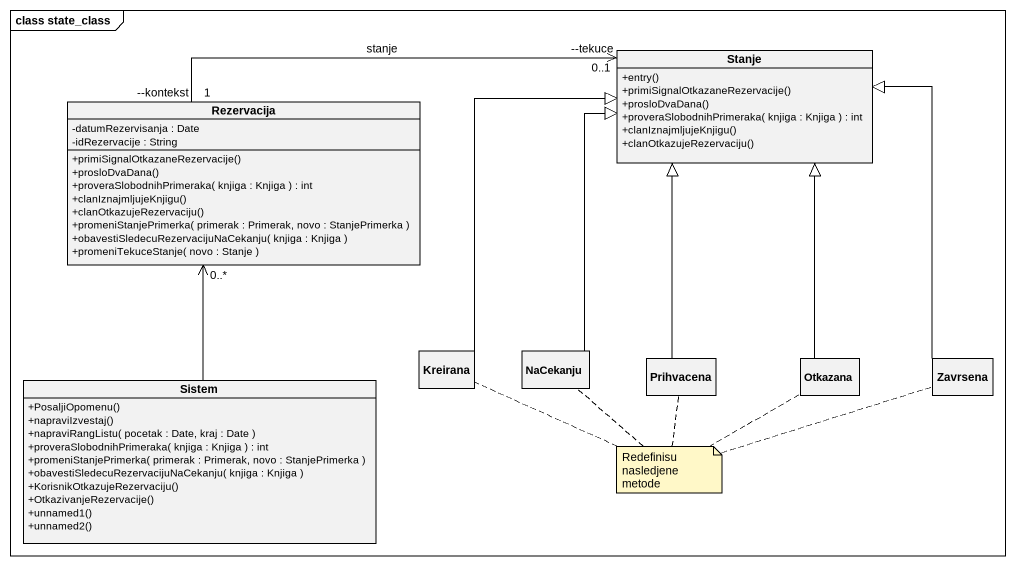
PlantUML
@startuml
mainframe class state_class
hide circle
hide empty members
skinparam classAttributeIconSize 0
class Stanje {
  +entry()
  +primiSignalOtkazaneRezervacije()
  +prosloDvaDana()
  +proveraSlobodnihPrimeraka( knjiga : Knjiga ) : int
  +clanIznajmljujeKnjigu()
  +clanOtkazujeRezervaciju()
}
class Rezervacija {
  -datumRezervisanja : Date
  -idRezervacije : String
  +primiSignalOtkazaneRezervacije()
  +prosloDvaDana()
  +proveraSlobodnihPrimeraka( knjiga : Knjiga ) : int
  +clanIznajmljujeKnjigu()
  +clanOtkazujeRezervaciju()
  +promeniStanjePrimerka( primerak : Primerak, novo : StanjePrimerka )
  +obavestiSledecuRezervacijuNaCekanju( knjiga : Knjiga )
  +promeniTekuceStanje( novo : Stanje )
}
class Kreirana
class NaCekanju
class Sistem {
  +PosaljiOpomenu()
  +napraviIzvestaj()
  +napraviRangListu( pocetak : Date, kraj : Date )
  +proveraSlobodnihPrimeraka( knjiga : Knjiga ) : int
  +promeniStanjePrimerka( primerak : Primerak, novo : StanjePrimerka )
  +obavestiSledecuRezervacijuNaCekanju( knjiga : Knjiga )
  +KorisnikOtkazujeRezervaciju()
  +OtkazivanjeRezervacije()
  +unnamed1()
  +unnamed2()
}
class Prihvacena
class Otkazana
class Zavrsena
Rezervacija "1\n--kontekst" -right-> "0..1\n--tekuce" Stanje : stanje
Kreirana -up-|> Stanje
NaCekanju -up-|> Stanje
Sistem -up-> "0..*" Rezervacija
Prihvacena -up-|> Stanje
Otkazana -up-|> Stanje
Zavrsena -up-|> Stanje
note as N1
  Redefinisu nasledjene metode
end note
N1 .. Otkazana
N1 .. Zavrsena
N1 .. Prihvacena
N1 .. NaCekanju
N1 .. Kreirana
@enduml
